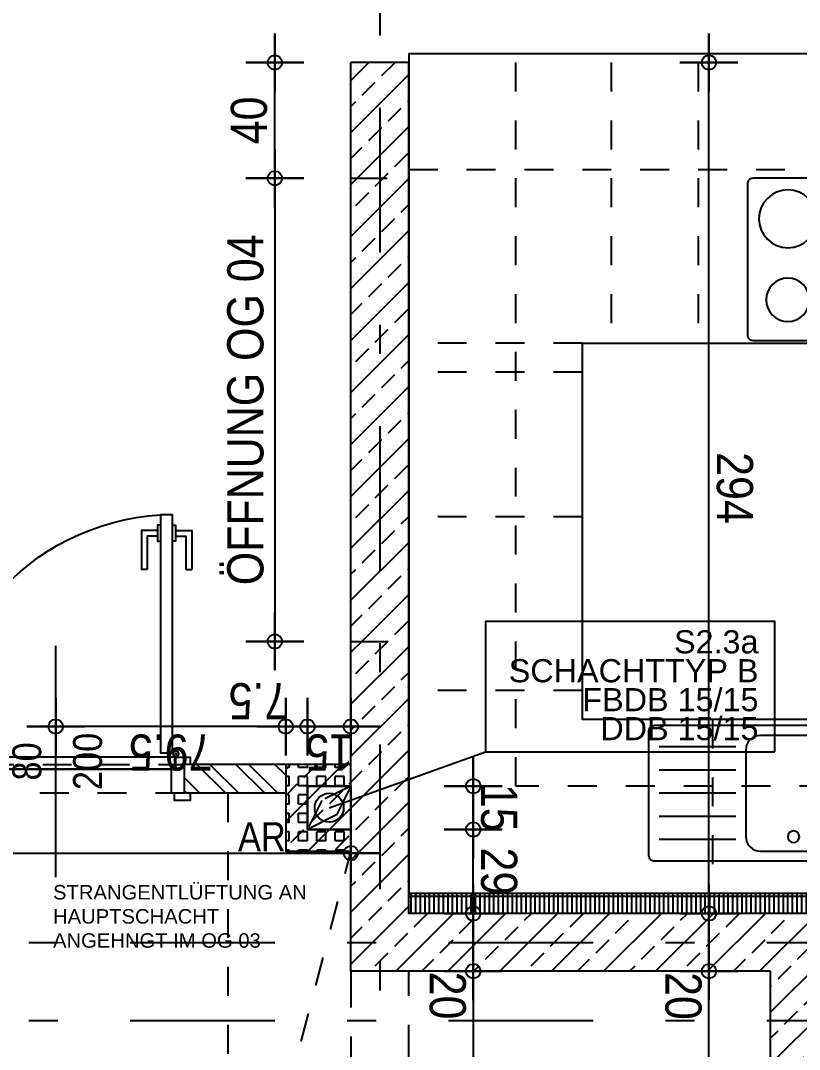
# Model space of a CAD drawing. Header units: millimetres. Extents: x 2447 to 2512, y 1346 to 1458.
# Drawn here: x 2499.714 to 2502.406, y 1392.909 to 1396.464 of the extents above; entities that cross this region are included whole.
import ezdxf
from ezdxf.enums import TextEntityAlignment as Align

# ---------------------------------------------------------------- set-up
doc = ezdxf.new("R2010")
doc.units = ezdxf.units.MM
doc.linetypes.add('HIDDEN2', pattern=[0.1875, 0.125, -0.0625])
doc.linetypes.add('STRICHPUNKT', pattern=[1, 0.5, -0.25, 0, -0.25])
doc.layers.add('00_HLP---------M0', color=6, linetype='Continuous', plot=False)
doc.layers.add('00_HLP-G00-L03-M0', color=6, linetype='Continuous', plot=False)
for name, color, linetype in [('01-TXT---------M0', 1, 'Continuous'), ('02-AXO-G00-L03-M0', 8, 'STRICHPUNKT'), ('02-DIM-G00-L03-ACHSEN', 8, 'Continuous'), ('02-DIM-G00-L03-M0', 8, 'Continuous'), ('02-DIM-G00-L03-ROHBAU', 8, 'Continuous'), ('02-FIL-G00-L03-ORANGE', 40, 'Continuous'), ('02-FIL-G00-L03-STB', 8, 'Continuous'), ('02-HID---------M0', 8, 'HIDDEN2'), ('02-HID-G00-L03-M0', 8, 'HIDDEN2'), ('02-TWA-G00-L03-M0', 4, 'Continuous'), ('02-ZWA---------M0', 2, 'Continuous'), ('02-ZWA-G00-L03-M0', 2, 'Continuous'), ('03-ANS-G00-L03-M0', 8, 'Continuous'), ('03-SYM-G00-L03-M0', 8, 'Continuous'), ('03-TXT-G00-L03-M0', 8, 'Continuous'), ('05-STO--------M0', 1, 'Continuous'), ('05-SYM---------M0', 8, 'Continuous'), ('05-SYM--------M0', 8, 'Continuous'), ('05-SYM-G00-L03-M0', 8, 'Continuous'), ('05-TXT--------M0', 8, 'Continuous'), ('05-TXT-G00-L03-M0', 8, 'Continuous'), ('07-SAN-G00-L03-Küche', 8, 'Continuous'), ('07-SAN-G00-L03-M0', 8, 'Continuous')]:
    doc.layers.add(name, color=color, linetype=linetype)
doc.styles.add('ARIAL', font='arial.ttf', dxfattribs={"width": 0.85})
doc.styles.get("Standard").update_dxf_attribs({"font": 'arial.ttf'})
doc.dimstyles.new('pp chromy&schneider', dxfattribs={"dimscale": 0.005, "dimtxt": 25, "dimasz": 10, "dimexe": 0, "dimexo": 0, "dimgap": 5, "dimtad": 1, "dimdec": 1, "dimlfac": 100, "dimrnd": 0.1, "dimzin": 9, "dimdsep": 46, "dimtxsty": 'ARIAL', "dimblk": 'c&s kote', "dimcen": 0, "dimse1": 1, "dimse2": 1, "dimclrd": 8, "dimclrt": 8, "dimadec": 0, "dimazin": 0, "dimtfac": 0.75, "dimtdec": 1, "dimtix": 1, "dimtmove": 2, "dimatfit": 0, "dimldrblk": 'NONE', "dimfxl": 1, "dimtolj": 1, "dimlwd": -1, "dimarcsym": 0})

# ---------------------------------------------------------------- blocks, each defined once
blk = doc.blocks.new('c&s kote')
at = {"color": 8}
for p, q in [((0, -2), (0, 2)), ((0, 2), (0, -2)), ((-2, 0), (2, 0)), ((2, 0), (-2, 0))]:
    blk.add_line(p, q, dxfattribs=at)
blk.add_circle((0, 0), 0.5, dxfattribs=at)
blk = doc.blocks.new('*D2560')
at = {"layer": '02-DIM-G00-L03-M0', "color": 8, "transparency": 16777216}
for p, q in [((2502.4557, 1391.4395), (2502.4057, 1391.4395)), ((2502.5057, 1391.4395), (2502.5757, 1391.4395)), ((2502.6257, 1391.4395), (2502.6757, 1391.4395))]:
    blk.add_line(p, q, dxfattribs=at)
at = {"layer": 'Defpoints', "color": 0, "transparency": 16777216}
for p in [(2502.5057, 1393.1795), (2502.5757, 1393.1795), (2502.5757, 1391.4395)]:
    blk.add_point(p, dxfattribs=at)
at = {"layer": '02-DIM-G00-L03-M0', "color": 8, "transparency": 16777216, "xscale": 0.05, "yscale": 0.05, "zscale": 0.05}
blk.add_blockref('c&s kote', (2502.5057, 1391.4395), dxfattribs=at)
at = {"layer": '02-DIM-G00-L03-M0', "color": 8, "transparency": 16777216, "xscale": 0.05, "yscale": 0.05, "zscale": 0.05, "rotation": 180}
blk.add_blockref('c&s kote', (2502.5757, 1391.4395), dxfattribs=at)
at = {"layer": '02-DIM-G00-L03-M0', "color": 8, "transparency": 16777216, "insert": (2502.693, 1391.527), "char_height": 0.125, "attachment_point": 5, "rotation": 180, "style": 'ARIAL'}
blk.add_mtext('\\A1;7', dxfattribs=at)
blk = doc.blocks.new('_None')
blk = doc.blocks.new('*D2764')
at = {"layer": '02-DIM-G00-L03-ACHSEN', "color": 8, "transparency": 16777216}
blk.add_arc((2508.2057, 1402.4995), 0.3783, 7.5792, 82.4208, dxfattribs=at)
at = {"layer": 'Defpoints', "color": 0, "transparency": 16777216}
for p in [(2508.2057, 1404.9632), (2508.5332, 1402.6886), (2476.9164, 1402.4995), (2510.6057, 1402.4995), (2508.2057, 1370.0357)]:
    blk.add_point(p, dxfattribs=at)
at = {"layer": '02-DIM-G00-L03-ACHSEN', "color": 8, "transparency": 16777216, "xscale": 0.05, "yscale": 0.05, "zscale": 0.05}
for p, rotation in [((2508.2057, 1402.8777), 176.21037990322), ((2508.5839, 1402.4995), 273.7896200981125)]:
    blk.add_blockref('c&s kote', p, dxfattribs=dict(at, rotation=rotation))
at = {"layer": '02-DIM-G00-L03-ACHSEN', "color": 8, "transparency": 16777216, "insert": (2508.5359, 1402.8298), "char_height": 0.125, "attachment_point": 5, "rotation": 315, "style": 'ARIAL'}
blk.add_mtext('\\A1;90.00°', dxfattribs=at)
blk = doc.blocks.new('*D2777')
at = {"layer": '02-DIM-G00-L03-ACHSEN', "color": 8, "transparency": 16777216}
blk.add_arc((2480.0357, 1373.1061), 0.9465, 182.3395, 266.973, dxfattribs=at)
at = {"layer": 'Defpoints', "color": 0, "transparency": 16777216}
for p in [(2480.0357, 1404.9632), (2476.993, 1373.1427), (2510.6057, 1372.7393), (2479.2122, 1372.6395), (2480.0357, 1370.0357)]:
    blk.add_point(p, dxfattribs=at)
at = {"layer": '02-DIM-G00-L03-ACHSEN', "color": 8, "transparency": 16777216, "xscale": 0.05, "yscale": 0.05, "zscale": 0.05}
for p, rotation in [((2479.0892, 1373.1175), 90.8259823196396), ((2480.0357, 1372.1596), 358.4865013263508)]:
    blk.add_blockref('c&s kote', p, dxfattribs=dict(at, rotation=rotation))
at = {"layer": '02-DIM-G00-L03-ACHSEN', "color": 8, "transparency": 16777216, "insert": (2479.4256, 1372.5033), "char_height": 0.125, "attachment_point": 5, "rotation": 314.6562, "style": 'ARIAL'}
blk.add_mtext('\\A1;90.69°', dxfattribs=at)
blk = doc.blocks.new('*D2778')
at = {"layer": '02-DIM-G00-L03-ACHSEN', "color": 8, "transparency": 16777216}
blk.add_arc((2508.2057, 1372.7681), 0.9163, 273.127, 356.1855, dxfattribs=at)
at = {"layer": 'Defpoints', "color": 0, "transparency": 16777216}
for p in [(2508.2057, 1404.9632), (2476.993, 1373.1427), (2510.6057, 1372.7393), (2508.6606, 1371.9728), (2508.2057, 1370.0357)]:
    blk.add_point(p, dxfattribs=at)
at = {"layer": '02-DIM-G00-L03-ACHSEN', "color": 8, "transparency": 16777216, "xscale": 0.05, "yscale": 0.05, "zscale": 0.05}
for p, rotation in [((2509.1219, 1372.7571), 87.7490027240942), ((2508.2057, 1371.8518), 181.5634809221829)]:
    blk.add_blockref('c&s kote', p, dxfattribs=dict(at, rotation=rotation))
at = {"layer": '02-DIM-G00-L03-ACHSEN', "color": 8, "transparency": 16777216, "insert": (2508.9121, 1372.0531), "char_height": 0.125, "attachment_point": 5, "rotation": 224.6562, "style": 'ARIAL'}
blk.add_mtext('\\A1;89.31°', dxfattribs=at)
blk = doc.blocks.new('03-rar')
blk.add_circle((0, 0), 0.05)
at = {"layer": '01-TXT---------M0', "color": 8, "style": 'ARIAL', "width": 0.85}
blk.add_attdef('RR', text='', height=0.1, dxfattribs=at).set_placement((0, 0.1), align=Align.CENTER)
blk = doc.blocks.new('05-TXT')
at = {"layer": '05-TXT--------M0'}
blk.add_line((-0.4, 0), (0.4, 0), dxfattribs=at)
at = {"layer": '05-TXT--------M0', "color": 8, "style": 'ARIAL', "width": 0.85}
blk.add_attdef('BREITE', text='', height=0.1, dxfattribs=at).set_placement((0, 0.05), align=Align.CENTER)
blk.add_attdef('HÖHE', text='', height=0.1, rotation=360, dxfattribs=at).set_placement((0, -0.06), align=Align.TOP_CENTER)
blk = doc.blocks.new('TÜR-80_10er-WAND')
at = {"layer": '00_HLP---------M0'}
for points in [[(-0.3575, 0.027), (-0.3575, 0.083), (-0.2225, 0.083)], [(-0.2225, 0.063), (-0.2225, 0.083)], [(-0.3375, 0.027), (-0.3375, 0.063), (-0.2225, 0.063)], [(0.4, 0.017), (-0.4, 0.017)], [(-0.375, 0.017), (-0.375, 0.027), (-0.32, 0.027), (-0.32, 0.017)], [(-0.375, -0.025), (-0.375, -0.035), (-0.32, -0.035), (-0.32, -0.025)], [(-0.3575, -0.035), (-0.3575, -0.091), (-0.2225, -0.091)], [(-0.3375, -0.035), (-0.3375, -0.071), (-0.2225, -0.071)], [(-0.2225, -0.071), (-0.2225, -0.091)]]:
    blk.add_lwpolyline(points, dxfattribs=at)
blk.add_lwpolyline([(0.4115, -0.025), (-0.4115, -0.025), (-0.4115, -0.025), (-0.4115, 0.017), (0.4115, 0.017)], close=True, dxfattribs=at)
at = {"layer": '02-HID---------M0', "ltscale": 0.5}
for points in [[(0.445, 0.1), (-0.445, 0.1)], [(-0.445, 0), (0.445, 0)]]:
    blk.add_lwpolyline(points, dxfattribs=at)
at = {"layer": '02-ZWA---------M0'}
for points in [[(-0.445, 0.1), (-0.445, 0)], [(0.445, 0.1), (0.445, 0)]]:
    blk.add_lwpolyline(points, dxfattribs=at)
at = {"layer": '05-STO--------M0'}
for points in [[(-0.465, 0.1), (-0.465, 0.125), (-0.41, 0.125), (-0.41, 0.1), (-0.4, 0.1), (-0.4, 0.017), (-0.415, 0.017), (-0.415, -0.025), (-0.465, -0.025), (-0.465, 0)], [(0.465, 0.1), (0.465, 0.125), (0.41, 0.125), (0.41, 0.1), (0.4, 0.1), (0.4, 0.017), (0.415, 0.017), (0.415, -0.025), (0.465, -0.025), (0.465, 0)]]:
    blk.add_lwpolyline(points, dxfattribs=at)
at = {"layer": '05-SYM---------M0'}
for points in [[(0.352, -0.8085), (0.296, -0.8085), (0.296, -0.6735)], [(0.316, -0.6735), (0.296, -0.6735)], [(0.352, -0.7885), (0.316, -0.7885), (0.316, -0.6735)], [(0.414, -0.8085), (0.47, -0.8085), (0.47, -0.6735)], [(0.414, -0.7885), (0.45, -0.7885), (0.45, -0.6735)], [(0.45, -0.6735), (0.47, -0.6735)], [(0.362, -0.826), (0.352, -0.826), (0.352, -0.771), (0.362, -0.771)], [(0.404, -0.826), (0.414, -0.826), (0.414, -0.771), (0.404, -0.771)]]:
    blk.add_lwpolyline(points, dxfattribs=at)
at = {"layer": '05-SYM--------M0'}
for points in [[(0.415, -0.031), (0.415, -0.041)], [(0.41, -0.036), (0.42, -0.036)]]:
    blk.add_lwpolyline(points, dxfattribs=at)
blk.add_lwpolyline([(0.404, -0.0395), (0.404, -0.8625), (0.404, -0.8625), (0.362, -0.8625), (0.362, -0.0395)], close=True, dxfattribs=at)
blk.add_circle((0.415, -0.036), 0.01, dxfattribs=at)
blk.add_arc((0.415, -0.036), 0.8282, 176.3309, 266.3309, dxfattribs=at)
blk = doc.blocks.new('*D1438')
at = {"layer": '02-DIM-G00-L03-ROHBAU', "color": 8, "transparency": 16777216}
blk.add_line((2500.593, 1395.8695), (2500.593, 1394.3695), dxfattribs=at)
at = {"layer": 'Defpoints', "color": 0, "transparency": 16777216}
for p in [(2500.8557, 1395.9195), (2500.593, 1394.3195), (2500.8557, 1394.3195)]:
    blk.add_point(p, dxfattribs=at)
at = {"layer": '02-DIM-G00-L03-ROHBAU', "color": 8, "transparency": 16777216, "xscale": 0.05, "yscale": 0.05, "zscale": 0.05}
for p, rotation in [((2500.593, 1395.9195), 90), ((2500.593, 1394.3195), 270)]:
    blk.add_blockref('c&s kote', p, dxfattribs=dict(at, rotation=rotation))
at = {"layer": '02-DIM-G00-L03-ROHBAU', "color": 8, "transparency": 16777216, "insert": (2500.4919, 1395.1195), "char_height": 0.125, "attachment_point": 5, "rotation": 90, "style": 'ARIAL'}
blk.add_mtext('\\A1;ÖFFNUNG OG 04', dxfattribs=at)
blk = doc.blocks.new('kochfeld')
blk.add_lwpolyline([(-0.28, -0.55), (-0.28, -0.03, -0.414214), (-0.26, -0.01), (0.26, -0.01, -0.414214), (0.28, -0.03), (0.28, -0.55, -0.414214), (0.26, -0.57), (-0.26, -0.57, -0.414214)], format="xyb", close=True)
for centre, radius in [((0.14, -0.15), 0.1), ((-0.14, -0.15), 0.075), ((-0.14, -0.43), 0.1), ((0.14, -0.43), 0.075)]:
    blk.add_circle(centre, radius)
blk = doc.blocks.new('Spüle')
for points in [[(0.4, -0.02), (-0.26, -0.02, 0.414214), (-0.28, -0.04), (-0.28, -0.47, 0.414214), (-0.26, -0.49), (0.4, -0.49, 0.414214), (0.42, -0.47), (0.42, -0.04, 0.414214)], [(-0.195, -0.055), (0.035, -0.055, -0.414214), (0.085, -0.105), (0.085, -0.405, -0.414214), (0.035, -0.455), (-0.195, -0.455, -0.414214), (-0.245, -0.405), (-0.245, -0.105, -0.414214)]]:
    blk.add_lwpolyline(points, format="xyb", close=True)
for points in [[(0.12, -0.095), (0.385, -0.095)], [(0.12, -0.175), (0.385, -0.175)], [(0.12, -0.255), (0.385, -0.255)], [(0.12, -0.335), (0.385, -0.335)], [(0.12, -0.415), (0.385, -0.415)]]:
    blk.add_lwpolyline(points)
blk.add_circle((-0.08, -0.405), 0.02)
blk = doc.blocks.new('*D1448')
at = {"layer": '02-DIM-G00-L03-ROHBAU', "color": 8, "transparency": 16777216}
blk.add_line((2499.2057, 1398.0395), (2500.8057, 1398.0395), dxfattribs=at)
at = {"layer": 'Defpoints', "color": 0, "transparency": 16777216}
for p in [(2499.1557, 1398.5745), (2500.8557, 1398.0395), (2500.8557, 1396.3195)]:
    blk.add_point(p, dxfattribs=at)
at = {"layer": '02-DIM-G00-L03-ROHBAU', "color": 8, "transparency": 16777216, "xscale": 0.05, "yscale": 0.05, "zscale": 0.05, "rotation": 180}
blk.add_blockref('c&s kote', (2499.1557, 1398.0395), dxfattribs=at)
at = {"layer": '02-DIM-G00-L03-ROHBAU', "color": 8, "transparency": 16777216, "xscale": 0.05, "yscale": 0.05, "zscale": 0.05}
blk.add_blockref('c&s kote', (2500.8557, 1398.0395), dxfattribs=at)
at = {"layer": '02-DIM-G00-L03-ROHBAU', "color": 8, "transparency": 16777216, "insert": (2500.0057, 1397.9507), "char_height": 0.125, "attachment_point": 5, "rotation": 180, "style": 'ARIAL'}
blk.add_mtext('\\A1;170', dxfattribs=at)
blk = doc.blocks.new('*D1449')
at = {"layer": '02-DIM-G00-L03-ROHBAU', "color": 8, "transparency": 16777216}
for p, q in [((2500.8057, 1398.0395), (2500.7557, 1398.0395)), ((2500.8557, 1398.0395), (2501.0557, 1398.0395)), ((2501.1057, 1398.0395), (2501.1557, 1398.0395))]:
    blk.add_line(p, q, dxfattribs=at)
at = {"layer": 'Defpoints', "color": 0, "transparency": 16777216}
for p in [(2501.0557, 1398.0395), (2500.8557, 1396.3195), (2501.0557, 1396.3195)]:
    blk.add_point(p, dxfattribs=at)
at = {"layer": '02-DIM-G00-L03-ROHBAU', "color": 8, "transparency": 16777216, "xscale": 0.05, "yscale": 0.05, "zscale": 0.05}
blk.add_blockref('c&s kote', (2500.8557, 1398.0395), dxfattribs=at)
at = {"layer": '02-DIM-G00-L03-ROHBAU', "color": 8, "transparency": 16777216, "xscale": 0.05, "yscale": 0.05, "zscale": 0.05, "rotation": 180}
blk.add_blockref('c&s kote', (2501.0557, 1398.0395), dxfattribs=at)
at = {"layer": '02-DIM-G00-L03-ROHBAU', "color": 8, "transparency": 16777216, "insert": (2500.9557, 1397.9507), "char_height": 0.125, "attachment_point": 5, "rotation": 180, "style": 'ARIAL'}
blk.add_mtext('\\A1;20', dxfattribs=at)
blk = doc.blocks.new('*D1450')
at = {"layer": '02-DIM-G00-L03-ROHBAU', "color": 8, "transparency": 16777216}
blk.add_line((2501.1057, 1398.0395), (2506.8057, 1398.0395), dxfattribs=at)
at = {"layer": 'Defpoints', "color": 0, "transparency": 16777216}
for p in [(2506.8557, 1398.0395), (2501.0557, 1396.3195), (2506.8557, 1396.0195)]:
    blk.add_point(p, dxfattribs=at)
at = {"layer": '02-DIM-G00-L03-ROHBAU', "color": 8, "transparency": 16777216, "xscale": 0.05, "yscale": 0.05, "zscale": 0.05, "rotation": 180}
blk.add_blockref('c&s kote', (2501.0557, 1398.0395), dxfattribs=at)
at = {"layer": '02-DIM-G00-L03-ROHBAU', "color": 8, "transparency": 16777216, "xscale": 0.05, "yscale": 0.05, "zscale": 0.05}
blk.add_blockref('c&s kote', (2506.8557, 1398.0395), dxfattribs=at)
at = {"layer": '02-DIM-G00-L03-ROHBAU', "color": 8, "transparency": 16777216, "insert": (2503.9557, 1397.9507), "char_height": 0.125, "attachment_point": 5, "rotation": 180, "style": 'ARIAL'}
blk.add_mtext('\\A1;580', dxfattribs=at)
blk = doc.blocks.new('*D1453')
at = {"layer": '02-DIM-G00-L03-ROHBAU', "color": 8, "transparency": 16777216}
for p, q in [((2500.6557, 1394.0249), (2500.6057, 1394.0249)), ((2500.7057, 1394.0249), (2500.8557, 1394.0249)), ((2500.9057, 1394.0249), (2500.9557, 1394.0249))]:
    blk.add_line(p, q, dxfattribs=at)
at = {"layer": 'Defpoints', "color": 0, "transparency": 16777216}
for p in [(2500.8557, 1394.0249), (2500.7057, 1393.8195), (2500.8557, 1393.8195)]:
    blk.add_point(p, dxfattribs=at)
at = {"layer": '02-DIM-G00-L03-ROHBAU', "color": 8, "transparency": 16777216, "xscale": 0.05, "yscale": 0.05, "zscale": 0.05}
blk.add_blockref('c&s kote', (2500.7057, 1394.0249), dxfattribs=at)
at = {"layer": '02-DIM-G00-L03-ROHBAU', "color": 8, "transparency": 16777216, "xscale": 0.05, "yscale": 0.05, "zscale": 0.05, "rotation": 180}
blk.add_blockref('c&s kote', (2500.8557, 1394.0249), dxfattribs=at)
at = {"layer": '02-DIM-G00-L03-ROHBAU', "color": 8, "transparency": 16777216, "insert": (2500.7807, 1393.9361), "char_height": 0.125, "attachment_point": 5, "rotation": 180, "style": 'ARIAL'}
blk.add_mtext('\\A1;15', dxfattribs=at)
blk = doc.blocks.new('*D1454')
at = {"layer": '02-DIM-G00-L03-ROHBAU', "color": 8, "transparency": 16777216}
for p, q in [((2501.2785, 1393.8695), (2501.2785, 1393.9195)), ((2501.2785, 1393.8195), (2501.2785, 1393.6695)), ((2501.2785, 1393.6195), (2501.2785, 1393.5695))]:
    blk.add_line(p, q, dxfattribs=at)
at = {"layer": 'Defpoints', "color": 0, "transparency": 16777216}
for p in [(2500.8557, 1393.8195), (2500.8557, 1393.6695), (2501.2785, 1393.6695)]:
    blk.add_point(p, dxfattribs=at)
at = {"layer": '02-DIM-G00-L03-ROHBAU', "color": 8, "transparency": 16777216, "xscale": 0.05, "yscale": 0.05, "zscale": 0.05}
for p, rotation in [((2501.2785, 1393.8195), 270), ((2501.2785, 1393.6695), 90)]:
    blk.add_blockref('c&s kote', p, dxfattribs=dict(at, rotation=rotation))
at = {"layer": '02-DIM-G00-L03-ROHBAU', "color": 8, "transparency": 16777216, "insert": (2501.3673, 1393.7445), "char_height": 0.125, "attachment_point": 5, "rotation": 270, "style": 'ARIAL'}
blk.add_mtext('\\A1;15', dxfattribs=at)
blk = doc.blocks.new('*D1455')
at = {"layer": '02-DIM-G00-L03-ROHBAU', "color": 8, "transparency": 16777216}
blk.add_line((2501.2785, 1393.4295), (2501.2785, 1393.6195), dxfattribs=at)
at = {"layer": 'Defpoints', "color": 0, "transparency": 16777216}
for p in [(2500.8557, 1393.6695), (2501.2785, 1393.6695), (2501.0557, 1393.3795)]:
    blk.add_point(p, dxfattribs=at)
at = {"layer": '02-DIM-G00-L03-ROHBAU', "color": 8, "transparency": 16777216, "xscale": 0.05, "yscale": 0.05, "zscale": 0.05}
for p, rotation in [((2501.2785, 1393.6695), 90), ((2501.2785, 1393.3795), 270)]:
    blk.add_blockref('c&s kote', p, dxfattribs=dict(at, rotation=rotation))
at = {"layer": '02-DIM-G00-L03-ROHBAU', "color": 8, "transparency": 16777216, "insert": (2501.3673, 1393.5245), "char_height": 0.125, "attachment_point": 5, "rotation": 270, "style": 'ARIAL'}
blk.add_mtext('\\A1;29', dxfattribs=at)
blk = doc.blocks.new('*D1460')
at = {"layer": '02-DIM-G00-L03-ROHBAU', "color": 8, "transparency": 16777216}
for p, q in [((2501.2785, 1393.4295), (2501.2785, 1393.4795)), ((2501.2785, 1393.3795), (2501.2785, 1393.1795)), ((2501.2785, 1393.1295), (2501.2785, 1393.0795))]:
    blk.add_line(p, q, dxfattribs=at)
at = {"layer": 'Defpoints', "color": 0, "transparency": 16777216}
for p in [(2501.0557, 1393.3795), (2501.0557, 1393.1795), (2501.2785, 1393.1795)]:
    blk.add_point(p, dxfattribs=at)
at = {"layer": '02-DIM-G00-L03-ROHBAU', "color": 8, "transparency": 16777216, "xscale": 0.05, "yscale": 0.05, "zscale": 0.05}
for p, rotation in [((2501.2785, 1393.3795), 270), ((2501.2785, 1393.1795), 90)]:
    blk.add_blockref('c&s kote', p, dxfattribs=dict(at, rotation=rotation))
at = {"layer": '02-DIM-G00-L03-ROHBAU', "color": 8, "transparency": 16777216, "insert": (2501.1897, 1393.0956), "char_height": 0.125, "attachment_point": 5, "rotation": 270, "style": 'ARIAL'}
blk.add_mtext('\\A1;20', dxfattribs=at)
blk = doc.blocks.new('*D1461')
at = {"layer": '02-DIM-G00-L03-ROHBAU', "color": 8, "transparency": 16777216}
blk.add_line((2501.2785, 1393.1295), (2501.2785, 1392.0195), dxfattribs=at)
at = {"layer": 'Defpoints', "color": 0, "transparency": 16777216}
for p in [(2501.0557, 1393.1795), (2501.0557, 1391.9695), (2501.2785, 1391.9695)]:
    blk.add_point(p, dxfattribs=at)
at = {"layer": '02-DIM-G00-L03-ROHBAU', "color": 8, "transparency": 16777216, "xscale": 0.05, "yscale": 0.05, "zscale": 0.05}
for p, rotation in [((2501.2785, 1393.1795), 90), ((2501.2785, 1391.9695), 270)]:
    blk.add_blockref('c&s kote', p, dxfattribs=dict(at, rotation=rotation))
at = {"layer": '02-DIM-G00-L03-ROHBAU', "color": 8, "transparency": 16777216, "insert": (2501.3662, 1392.5745), "char_height": 0.125, "attachment_point": 5, "rotation": 270, "style": 'ARIAL'}
blk.add_mtext('\\A1;121', dxfattribs=at)
blk = doc.blocks.new('*D1467')
at = {"layer": '02-DIM-G00-L03-ROHBAU', "color": 8, "transparency": 16777216}
blk.add_line((2502.093, 1388.9095), (2502.093, 1393.1295), dxfattribs=at)
at = {"layer": 'Defpoints', "color": 0, "transparency": 16777216}
for p in [(2502.093, 1393.1795), (2502.3057, 1393.1795), (2502.3057, 1388.8595)]:
    blk.add_point(p, dxfattribs=at)
at = {"layer": '02-DIM-G00-L03-ROHBAU', "color": 8, "transparency": 16777216, "xscale": 0.05, "yscale": 0.05, "zscale": 0.05}
for p, rotation in [((2502.093, 1393.1795), 90), ((2502.093, 1388.8595), 270)]:
    blk.add_blockref('c&s kote', p, dxfattribs=dict(at, rotation=rotation))
at = {"layer": '02-DIM-G00-L03-ROHBAU', "color": 8, "transparency": 16777216, "insert": (2502.1819, 1391.0195), "char_height": 0.125, "attachment_point": 5, "rotation": 270, "style": 'ARIAL'}
blk.add_mtext('\\A1;432', dxfattribs=at)
blk = doc.blocks.new('*D1468')
at = {"layer": '02-DIM-G00-L03-ROHBAU', "color": 8, "transparency": 16777216}
for p, q in [((2502.093, 1393.4295), (2502.093, 1393.4795)), ((2502.093, 1393.1795), (2502.093, 1393.3795)), ((2502.093, 1393.1295), (2502.093, 1393.0795))]:
    blk.add_line(p, q, dxfattribs=at)
at = {"layer": 'Defpoints', "color": 0, "transparency": 16777216}
for p in [(2501.0557, 1393.3795), (2502.093, 1393.3795), (2502.3057, 1393.1795)]:
    blk.add_point(p, dxfattribs=at)
at = {"layer": '02-DIM-G00-L03-ROHBAU', "color": 8, "transparency": 16777216, "xscale": 0.05, "yscale": 0.05, "zscale": 0.05}
for p, rotation in [((2502.093, 1393.3795), 270), ((2502.093, 1393.1795), 90)]:
    blk.add_blockref('c&s kote', p, dxfattribs=dict(at, rotation=rotation))
at = {"layer": '02-DIM-G00-L03-ROHBAU', "color": 8, "transparency": 16777216, "insert": (2502.0042, 1393.0942), "char_height": 0.125, "attachment_point": 5, "rotation": 270, "style": 'ARIAL'}
blk.add_mtext('\\A1;20', dxfattribs=at)
blk = doc.blocks.new('*D1469')
at = {"layer": '02-DIM-G00-L03-ROHBAU', "color": 8, "transparency": 16777216}
blk.add_line((2502.093, 1393.4295), (2502.093, 1396.2695), dxfattribs=at)
at = {"layer": 'Defpoints', "color": 0, "transparency": 16777216}
for p in [(2501.0557, 1396.3195), (2502.093, 1396.3195), (2501.0557, 1393.3795)]:
    blk.add_point(p, dxfattribs=at)
at = {"layer": '02-DIM-G00-L03-ROHBAU', "color": 8, "transparency": 16777216, "xscale": 0.05, "yscale": 0.05, "zscale": 0.05}
for p, rotation in [((2502.093, 1396.3195), 90), ((2502.093, 1393.3795), 270)]:
    blk.add_blockref('c&s kote', p, dxfattribs=dict(at, rotation=rotation))
at = {"layer": '02-DIM-G00-L03-ROHBAU', "color": 8, "transparency": 16777216, "insert": (2502.1819, 1394.8495), "char_height": 0.125, "attachment_point": 5, "rotation": 270, "style": 'ARIAL'}
blk.add_mtext('\\A1;294', dxfattribs=at)
blk = doc.blocks.new('*D1495')
at = {"layer": '02-DIM-G00-L03-M0', "color": 8, "transparency": 16777216}
for p, q in [((2500.5807, 1394.0249), (2500.5307, 1394.0249)), ((2500.7057, 1394.0249), (2500.6307, 1394.0249)), ((2500.7557, 1394.0249), (2500.8057, 1394.0249))]:
    blk.add_line(p, q, dxfattribs=at)
at = {"layer": 'Defpoints', "color": 0, "transparency": 16777216}
for p in [(2500.6307, 1394.0249), (2500.7057, 1393.8195), (2500.6307, 1393.7945)]:
    blk.add_point(p, dxfattribs=at)
at = {"layer": '02-DIM-G00-L03-M0', "color": 8, "transparency": 16777216, "xscale": 0.05, "yscale": 0.05, "zscale": 0.05}
blk.add_blockref('c&s kote', (2500.6307, 1394.0249), dxfattribs=at)
at = {"layer": '02-DIM-G00-L03-M0', "color": 8, "transparency": 16777216, "xscale": 0.05, "yscale": 0.05, "zscale": 0.05, "rotation": 180}
blk.add_blockref('c&s kote', (2500.7057, 1394.0249), dxfattribs=at)
at = {"layer": '02-DIM-G00-L03-M0', "color": 8, "transparency": 16777216, "insert": (2500.5362, 1394.1135), "char_height": 0.125, "attachment_point": 5, "rotation": 180, "style": 'ARIAL'}
blk.add_mtext('\\A1;7.5', dxfattribs=at)
blk = doc.blocks.new('*D1496')
at = {"layer": '02-DIM-G00-L03-M0', "color": 8, "transparency": 16777216}
blk.add_line((2500.5807, 1394.0249), (2499.8857, 1394.0249), dxfattribs=at)
at = {"layer": 'Defpoints', "color": 0, "transparency": 16777216}
for p in [(2499.8357, 1394.3045), (2499.8357, 1394.0249), (2500.6307, 1393.7945)]:
    blk.add_point(p, dxfattribs=at)
at = {"layer": '02-DIM-G00-L03-M0', "color": 8, "transparency": 16777216, "xscale": 0.05, "yscale": 0.05, "zscale": 0.05, "rotation": 180}
blk.add_blockref('c&s kote', (2499.8357, 1394.0249), dxfattribs=at)
at = {"layer": '02-DIM-G00-L03-M0', "color": 8, "transparency": 16777216, "xscale": 0.05, "yscale": 0.05, "zscale": 0.05}
blk.add_blockref('c&s kote', (2500.6307, 1394.0249), dxfattribs=at)
at = {"layer": '02-DIM-G00-L03-M0', "color": 8, "transparency": 16777216, "insert": (2500.2332, 1393.9361), "char_height": 0.125, "attachment_point": 5, "rotation": 180, "style": 'ARIAL'}
blk.add_mtext('\\A1;79.5', dxfattribs=at)
blk = doc.blocks.new('*D1504')
at = {"layer": '02-DIM-G00-L03-M0', "color": 8, "transparency": 16777216}
blk.add_line((2497.2857, 1393.5878), (2500.8057, 1393.5878), dxfattribs=at)
at = {"layer": 'Defpoints', "color": 0, "transparency": 16777216}
for p in [(2497.2357, 1393.7945), (2500.8557, 1393.5945), (2500.8557, 1393.5878)]:
    blk.add_point(p, dxfattribs=at)
at = {"layer": '02-DIM-G00-L03-M0', "color": 8, "transparency": 16777216, "xscale": 0.05, "yscale": 0.05, "zscale": 0.05, "rotation": 180}
blk.add_blockref('c&s kote', (2497.2357, 1393.5878), dxfattribs=at)
at = {"layer": '02-DIM-G00-L03-M0', "color": 8, "transparency": 16777216, "xscale": 0.05, "yscale": 0.05, "zscale": 0.05}
blk.add_blockref('c&s kote', (2500.8557, 1393.5878), dxfattribs=at)
at = {"layer": '02-DIM-G00-L03-M0', "color": 8, "transparency": 16777216, "insert": (2499.0457, 1393.4989), "char_height": 0.125, "attachment_point": 5, "rotation": 180, "style": 'ARIAL'}
blk.add_mtext('\\A1;362', dxfattribs=at)
blk = doc.blocks.new('*D1516')
at = {"layer": '02-DIM-G00-L03-ROHBAU', "color": 8, "transparency": 16777216}
blk.add_line((2500.593, 1395.9695), (2500.593, 1396.2695), dxfattribs=at)
at = {"layer": 'Defpoints', "color": 0, "transparency": 16777216}
for p in [(2500.593, 1396.3195), (2500.8557, 1396.3195), (2500.8557, 1395.9195)]:
    blk.add_point(p, dxfattribs=at)
at = {"layer": '02-DIM-G00-L03-ROHBAU', "color": 8, "transparency": 16777216, "xscale": 0.05, "yscale": 0.05, "zscale": 0.05}
for p, rotation in [((2500.593, 1396.3195), 90), ((2500.593, 1395.9195), 270)]:
    blk.add_blockref('c&s kote', p, dxfattribs=dict(at, rotation=rotation))
at = {"layer": '02-DIM-G00-L03-ROHBAU', "color": 8, "transparency": 16777216, "insert": (2500.5042, 1396.1195), "char_height": 0.125, "attachment_point": 5, "rotation": 90, "style": 'ARIAL'}
blk.add_mtext('\\A1;40', dxfattribs=at)

msp = doc.modelspace()

# ---------------------------------------------------------------- hatches: boundary and pattern name
at = {"layer": '02-FIL-G00-L03-ORANGE'}
h = msp.add_hatch(dxfattribs=at)
h.set_pattern_fill('ANSI32', color=256, scale=0.01, angle=197.0465, style=0)
h.set_pattern_definition([(135, (2222.09304, 1342.63948), (-0.06735192, -0.06735192), []), (135, (2222.09304, 1342.68438), (-0.06735192, -0.06735192), [])])
h.paths.add_polyline_path([(2500.6307, 1393.8945), (2500.2807, 1393.8945), (2500.2807, 1393.7945), (2500.6307, 1393.7945)])
h = msp.add_hatch(dxfattribs=at)
h.set_pattern_fill('SQUARE', color=256, scale=0.01, angle=197.0465, style=0)
h.set_pattern_definition([(90, (2422.09304, 1342.63948), (-0.03175, -2e-15), [0.03175, -0.03175]), (180, (2422.09304, 1342.63948), (2e-15, -0.03175), [0.03175, -0.03175])])
h.paths.add_polyline_path([(2500.7057, 1393.8195), (2500.8557, 1393.8195), (2500.8557, 1393.8945), (2500.6307, 1393.8945), (2500.6307, 1393.5945), (2500.8557, 1393.5945), (2500.8557, 1393.6695), (2500.7057, 1393.6695)])
h = msp.add_hatch(dxfattribs=at)
h.set_pattern_fill('GRATE', color=256, scale=0.02, angle=197.0465, style=0)
h.set_pattern_definition([(90, (2222.09304, 1342.639481), (-0.015875, 0), []), (180, (2222.09304, 1342.63948), (0, -0.0635), [])])
h.paths.add_polyline_path([(2501.0557, 1393.4495), (2501.0557, 1393.3795), (2504.8307, 1393.3795), (2504.8307, 1393.4495)])
at = {"layer": '02-FIL-G00-L03-STB'}
h = msp.add_hatch(dxfattribs=at)
h.set_pattern_fill('ANSI33', color=256, scale=0.02, angle=107.0465, style=0)
h.set_pattern_definition([(45, (2422.09304, 1342.63948), (-0.08980256, 0.08980256), []), (45, (2422.18284, 1342.63948), (-0.08980256, 0.08980256), [0.0635, -0.03175])])
h.paths.add_polyline_path([(2501.0557, 1395.9195), (2500.8557, 1395.9195), (2500.8557, 1394.3195), (2501.0557, 1394.3195)])
h.paths.add_polyline_path([(2501.0557, 1396.3195), (2500.8557, 1396.3195), (2500.8557, 1395.9195), (2501.0557, 1395.9195)])
h = msp.add_hatch(dxfattribs=at)
h.set_pattern_fill('ANSI33', color=256, scale=0.02, angle=107.0465, style=0)
h.set_pattern_definition([(45, (2422.09304, 1342.63948), (-0.08980256, 0.08980256), []), (45, (2422.18284, 1342.63948), (-0.08980256, 0.08980256), [0.0635, -0.03175])])
h.paths.add_polyline_path([(2507.2557, 1393.3795), (2505.2557, 1393.3795), (2505.2557, 1394.5695), (2505.1797, 1394.5695), (2505.1797, 1394.5695), (2505.0557, 1394.5695), (2505.0557, 1393.6045), (2505.0557, 1393.3795), (2501.0557, 1393.3795), (2501.0557, 1394.3195), (2500.8557, 1394.3195), (2500.8557, 1393.8945), (2500.6307, 1393.8945), (2500.6307, 1393.5945), (2500.8557, 1393.5945), (2500.8557, 1393.1795), (2502.3057, 1393.1795), (2502.3057, 1388.8595), (2502.2257, 1388.8595), (2502.2257, 1388.6595), (2502.3057, 1388.6595), (2502.3057, 1385.8745), (2502.5057, 1385.8745), (2502.5057, 1393.1795), (2506.0757, 1393.1795), (2506.0757, 1392.2895), (2506.1997, 1392.2895), (2506.1997, 1392.2895), (2506.2757, 1392.2895), (2506.2757, 1393.1795), (2507.2557, 1393.1795)])

# ---------------------------------------------------------------- linework, layer by layer
at = {"layer": '02-AXO-G00-L03-M0'}
for points in [[(2500.9557, 1404.9632), (2500.9557, 1370.0357)], [(2476.993, 1393.2795), (2510.6057, 1393.2795)], [(2476.993, 1393.0095), (2510.6057, 1393.0095)]]:
    msp.add_lwpolyline(points, dxfattribs=at)
at = {"layer": '02-HID-G00-L03-M0'}
for p, q in [((2500.8557, 1393.1795), (2500.8557, 1391.9695)), ((2501.0557, 1391.9695), (2501.0557, 1393.1795))]:
    msp.add_line(p, q, dxfattribs=at)
for points in [[(2500.8557, 1395.9195), (2501.0557, 1395.9195)], [(2500.8557, 1394.3195), (2501.0557, 1394.3195)]]:
    msp.add_lwpolyline(points, dxfattribs=at)
at = {"layer": '02-HID-G00-L03-M0', "ltscale": 0.5}
for points in [[(2500.4307, 1393.7945), (2500.4307, 1391.9695)], [(2500.4307, 1391.9695), (2500.8557, 1393.5945)]]:
    msp.add_lwpolyline(points, dxfattribs=at)
at = {"layer": '02-TWA-G00-L03-M0'}
msp.add_line((2502.3057, 1388.8595), (2502.3057, 1393.1795), dxfattribs=at)
for points in [[(2502.3057, 1393.1795), (2500.8557, 1393.1795), (2500.8557, 1396.3195)], [(2501.0557, 1396.3195), (2500.8557, 1396.3195)], [(2505.0557, 1393.3795), (2501.0557, 1393.3795), (2501.0557, 1396.3195)]]:
    msp.add_lwpolyline(points, dxfattribs=at)
at = {"layer": '02-ZWA-G00-L03-M0'}
for points in [[(2500.8557, 1393.8945), (2500.2807, 1393.8945)], [(2500.8557, 1393.8945), (2500.6307, 1393.8945), (2500.6307, 1393.5945), (2500.8557, 1393.5945)], [(2500.8557, 1393.8195), (2500.7057, 1393.8195), (2500.7057, 1393.6695), (2500.8557, 1393.6695)], [(2500.6307, 1393.7945), (2500.2807, 1393.7945)], [(2501.0557, 1393.4495), (2504.8307, 1393.4495)]]:
    msp.add_lwpolyline(points, dxfattribs=at)
at = {"layer": '03-ANS-G00-L03-M0'}
msp.add_lwpolyline([(2500.7057, 1393.8195), (2500.8557, 1393.8195), (2500.8557, 1393.6695), (2500.7057, 1393.6695)], close=True, dxfattribs=at)
at = {"layer": '03-TXT-G00-L03-M0'}
for points in [[(2502.3212, 1393.9381), (2502.3212, 1393.9381), (2502.3212, 1394.3881), (2501.3212, 1394.3881), (2501.3212, 1393.9381), (2502.3212, 1393.9381)], [(2500.7807, 1393.7445), (2501.3212, 1393.9381)], [(2500.7057, 1393.6695), (2500.8557, 1393.6695), (2500.8557, 1393.8195), (2500.8057, 1393.7195), (2500.7057, 1393.6695)]]:
    msp.add_lwpolyline(points, dxfattribs=at)
at = {"layer": '03-TXT-G00-L03-M0', "linetype": 'HIDDEN2', "ltscale": 0.5}
msp.add_lwpolyline([(2500.7057, 1393.6695), (2500.7057, 1393.8195), (2500.8557, 1393.8195), (2500.7557, 1393.7695), (2500.7057, 1393.6695)], dxfattribs=at)
at = {"layer": '07-SAN-G00-L03-Küche', "linetype": 'HIDDEN2', "ltscale": 0.5}
for points in [[(2501.6557, 1396.3495), (2501.0557, 1396.3495)], [(2503.3057, 1393.8195), (2501.4257, 1393.8195), (2501.4257, 1396.3195)], [(2501.7557, 1396.3195), (2501.7557, 1395.3495)], [(2502.0557, 1396.3195), (2502.0557, 1395.3495)], [(2501.0557, 1395.9495), (2503.5557, 1395.9495)], [(2501.6557, 1395.3495), (2501.0557, 1395.3495)], [(2501.6557, 1395.2495), (2501.0557, 1395.2495)], [(2501.6557, 1394.7495), (2501.0557, 1394.7495)], [(2501.6557, 1394.1495), (2501.0557, 1394.1495)], [(2502.1057, 1394.0495), (2502.1057, 1393.4495)]]:
    msp.add_lwpolyline(points, dxfattribs=at)
at = {"layer": '07-SAN-G00-L03-M0'}
msp.add_lwpolyline([(2505.0557, 1394.0495), (2501.6557, 1394.0495), (2501.6557, 1395.3495), (2503.5757, 1395.3495), (2503.5757, 1396.3495), (2501.0557, 1396.3495), (2501.0557, 1393.4495), (2504.8307, 1393.4495), (2504.8307, 1393.6045), (2505.0557, 1393.6045)], close=True, dxfattribs=at)

# ---------------------------------------------------------------- block references
at = {"layer": '03-SYM-G00-L03-M0'}
ref = msp.add_blockref('03-rar', (2500.7807, 1393.7445), dxfattribs=dict(at, rotation=359.9999999996278))
ref.add_attrib('RR', 'AR', dxfattribs={"layer": '01-TXT---------M0', "color": 8, "height": 0.1, "rotation": 0, "style": 'ARIAL', "width": 0.85}).set_placement((2500.6307, 1393.5945), align=Align.RIGHT)
at = {"layer": '05-SYM-G00-L03-M0', "xscale": -1, "rotation": 180.000000193822}
msp.add_blockref('TÜR-80_10er-WAND', (2499.8357, 1393.8945), dxfattribs=at)
at = {"layer": '05-TXT-G00-L03-M0', "rotation": 89.99999999804281}
msp.add_blockref('05-TXT', (2499.8357, 1393.9045), dxfattribs=at).add_auto_attribs({'BREITE': '80', 'HÖHE': '200'})
at = {"layer": '07-SAN-G00-L03-Küche', "xscale": -1}
for name, p, rotation in [('kochfeld', (2502.5057, 1395.3495), 179.9999999583821), ('Spüle', (2502.3057, 1394.0495), 1.98798578e-08)]:
    msp.add_blockref(name, p, dxfattribs=dict(at, rotation=rotation))

# ---------------------------------------------------------------- texts
at = {"layer": '00_HLP-G00-L03-M0', "linetype": 'HIDDEN2', "insert": (2499.8265, 1393.4776), "char_height": 0.05, "width": 0.916143, "attachment_point": 1}
msp.add_mtext('{\\fArial|b0|i0|c0|p34;STRANGENTLÜFTUNG AN HAUPTSCHACHT ANGEHNGT IM OG 03}', dxfattribs=at)
at = {"layer": '03-TXT-G00-L03-M0', "char_height": 0.08, "attachment_point": 9}
for s, insert, width in [('{\\fArial|b0|i0|c0|p34;S2.3a}', (2502.2643, 1394.2769), 0.9486), ('{\\fArial|b0|i0|c0|p34;SCHACHTTYP B}', (2502.2643, 1394.1769), 0.9486), ('{\\fArial|b0|i0|c0|p34;FBDB 15/15}', (2502.2643, 1394.0769), 0.9486), ('{\\fArial|b0|i0|c0|p34;DDB 15/15}', (2502.2643, 1393.9769), 0.7507)]:
    msp.add_mtext(s, dxfattribs=dict(at, insert=insert, width=width))

# ---------------------------------------------------------------- dimensions: what is measured, and where the dimension line sits
at = {"layer": '02-DIM-G00-L03-ACHSEN'}
for base, line1, line2, picture, middle in [((2508.5332, 1402.6886), ((2476.9164, 1402.4995), (2510.6057, 1402.4995)), ((2508.2057, 1404.9632), (2508.2057, 1370.0357)), '*D2764', (2508.5359, 1402.8298)), ((2479.2122, 1372.6395), ((2480.0357, 1404.9632), (2480.0357, 1370.0357)), ((2476.993, 1373.1427), (2510.6057, 1372.7393)), '*D2777', (2479.4256, 1372.5033)), ((2508.6606, 1371.9728), ((2508.2057, 1404.9632), (2508.2057, 1370.0357)), ((2476.993, 1373.1427), (2510.6057, 1372.7393)), '*D2778', (2508.9121, 1372.0531))]:
    dim = msp.add_angular_dim_2l(base=base, line1=line1, line2=line2, dimstyle='pp chromy&schneider', override={"dimzin": 8, "dimadec": 2}, dxfattribs=at)
    dim.commit()
    dim.dimension.update_dxf_attribs({"geometry": picture, "text_midpoint": middle})
at = {"layer": '02-DIM-G00-L03-M0'}
for base, p1, p2, picture, middle in [((2499.8357, 1394.0249), (2500.6307, 1393.7945), (2499.8357, 1394.3045), '*D1496', (2500.2332, 1393.9361)), ((2500.8557, 1393.5878), (2497.2357, 1393.7945), (2500.8557, 1393.5945), '*D1504', (2499.0457, 1393.4989))]:
    dim = msp.add_linear_dim(base=base, p1=p1, p2=p2, dimstyle='pp chromy&schneider', override={"dimzin": 8}, dxfattribs=at)
    dim.commit()
    dim.dimension.update_dxf_attribs({"geometry": picture, "text_midpoint": middle})
for base, p1, p2, picture, middle in [((2500.6307, 1394.0249), (2500.7057, 1393.8195), (2500.6307, 1393.7945), '*D1495', (2500.5362, 1394.1135)), ((2502.5757, 1391.4395), (2502.5057, 1393.1795), (2502.5757, 1393.1795), '*D2560', (2502.693, 1391.527))]:
    dim = msp.add_linear_dim(base=base, p1=p1, p2=p2, dimstyle='pp chromy&schneider', override={"dimzin": 8}, dxfattribs=at)
    dim.commit()
    dim.dimension.update_dxf_attribs({"geometry": picture, "text_midpoint": middle, "dimtype": 160})
at = {"layer": '02-DIM-G00-L03-ROHBAU'}
for base, p1, p2, picture, middle in [((2500.8557, 1398.0395), (2499.1557, 1398.5745), (2500.8557, 1396.3195), '*D1448', (2500.0057, 1397.9507)), ((2501.0557, 1398.0395), (2500.8557, 1396.3195), (2501.0557, 1396.3195), '*D1449', (2500.9557, 1397.9507)), ((2506.8557, 1398.0395), (2501.0557, 1396.3195), (2506.8557, 1396.0195), '*D1450', (2503.9557, 1397.9507)), ((2500.8557, 1394.0249), (2500.7057, 1393.8195), (2500.8557, 1393.8195), '*D1453', (2500.7807, 1393.9361))]:
    dim = msp.add_linear_dim(base=base, p1=p1, p2=p2, dimstyle='pp chromy&schneider', override={"dimzin": 8}, dxfattribs=at)
    dim.commit()
    dim.dimension.update_dxf_attribs({"geometry": picture, "text_midpoint": middle})
for base, p1, p2, picture, middle in [((2500.593, 1396.3195), (2500.8557, 1395.9195), (2500.8557, 1396.3195), '*D1516', (2500.5042, 1396.1195)), ((2502.093, 1396.3195), (2501.0557, 1393.3795), (2501.0557, 1396.3195), '*D1469', (2502.1819, 1394.8495)), ((2501.2785, 1393.6695), (2500.8557, 1393.8195), (2500.8557, 1393.6695), '*D1454', (2501.3673, 1393.7445)), ((2501.2785, 1393.6695), (2501.0557, 1393.3795), (2500.8557, 1393.6695), '*D1455', (2501.3673, 1393.5245)), ((2501.2785, 1391.9695), (2501.0557, 1393.1795), (2501.0557, 1391.9695), '*D1461', (2501.3662, 1392.5745)), ((2502.093, 1393.1795), (2502.3057, 1388.8595), (2502.3057, 1393.1795), '*D1467', (2502.1819, 1391.0195))]:
    dim = msp.add_linear_dim(base=base, p1=p1, p2=p2, angle=90, dimstyle='pp chromy&schneider', override={"dimzin": 8}, dxfattribs=at)
    dim.commit()
    dim.dimension.update_dxf_attribs({"geometry": picture, "text_midpoint": middle})
dim = msp.add_linear_dim(base=(2500.593, 1394.3195), p1=(2500.8557, 1395.9195), p2=(2500.8557, 1394.3195), angle=90, text='ÖFFNUNG OG 04', dimstyle='pp chromy&schneider', override={"dimzin": 8}, dxfattribs=at)
dim.commit()
dim.dimension.update_dxf_attribs({"geometry": '*D1438', "text_midpoint": (2500.4919, 1395.1195)})
for base, p1, p2, picture, middle in [((2501.2785, 1393.1795), (2501.0557, 1393.3795), (2501.0557, 1393.1795), '*D1460', (2501.1897, 1393.0956)), ((2502.093, 1393.3795), (2502.3057, 1393.1795), (2501.0557, 1393.3795), '*D1468', (2502.0042, 1393.0942))]:
    dim = msp.add_linear_dim(base=base, p1=p1, p2=p2, angle=90, dimstyle='pp chromy&schneider', override={"dimzin": 8}, dxfattribs=at)
    dim.commit()
    dim.dimension.update_dxf_attribs({"geometry": picture, "text_midpoint": middle, "dimtype": 160})

doc.saveas('drawing.dxf')
